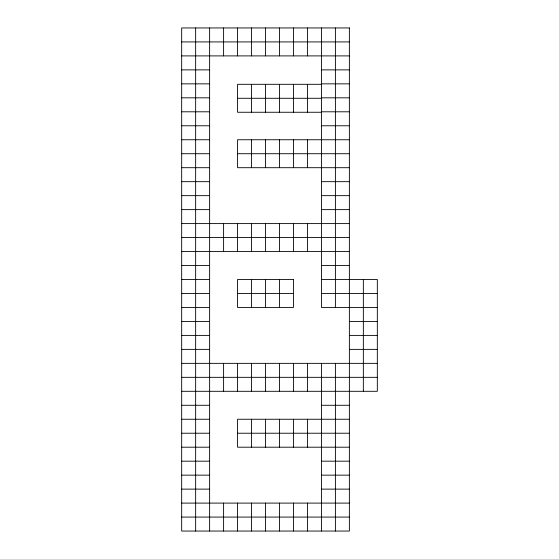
<?xml version="1.0" encoding="UTF-8"?>
<svg xmlns="http://www.w3.org/2000/svg" width="559" height="559" viewBox="0 0 559 559"><rect width="100%" height="100%" fill="white"/><g stroke="black" fill="none" stroke-linecap="round" stroke-linejoin="round"><path stroke-width="0.84" d="M181.675 41.925L349.375 41.925M181.675 55.9L349.375 55.9M181.675 69.875L209.625 69.875M321.425 69.875L349.375 69.875M181.675 83.85L209.625 83.85M321.425 83.85L349.375 83.85M321.425 84.304L237.575 84.304L237.575 112.254L321.425 112.254M181.675 97.825L209.625 97.825M321.425 97.825L349.375 97.825M237.575 98.279L321.425 98.279M181.675 111.8L209.625 111.8M321.425 111.8L349.375 111.8M181.675 125.775L209.625 125.775M321.425 125.775L349.375 125.775M181.675 139.75L209.625 139.75M349.375 139.75L237.575 139.75L237.575 167.7L349.375 167.7M181.675 153.725L209.625 153.725M237.575 153.725L349.375 153.725M181.675 167.7L209.625 167.7M181.675 181.675L209.625 181.675M321.425 181.675L349.375 181.675M181.675 195.65L209.625 195.65M321.425 195.65L349.375 195.65M181.675 209.625L209.625 209.625M321.425 209.625L349.375 209.625M181.675 223.6L349.375 223.6M181.675 237.575L349.375 237.575M181.675 251.55L349.375 251.55M181.675 265.525L209.625 265.525M321.425 265.525L349.375 265.525M181.675 279.5L209.625 279.5M321.425 279.5L377.325 279.5L377.325 391.3L181.675 391.3M181.675 293.475L209.625 293.475M237.575 293.475L293.475 293.475M321.425 293.475L377.325 293.475M181.675 307.45L209.625 307.45M377.325 307.45L321.425 307.45L321.425 27.95M181.675 321.425L209.625 321.425M349.375 321.425L377.325 321.425M181.675 335.4L209.625 335.4M349.375 335.4L377.325 335.4M181.675 349.375L209.625 349.375M349.375 349.375L377.325 349.375M181.675 363.35L377.325 363.35M181.675 377.325L377.325 377.325M181.675 405.275L209.625 405.275M321.425 405.275L349.375 405.275M181.675 419.25L209.625 419.25M349.375 419.25L237.575 419.25L237.575 447.2L349.375 447.2M181.675 433.225L209.625 433.225M237.575 433.225L349.375 433.225M181.675 447.2L209.625 447.2M181.675 461.175L209.625 461.175M321.425 461.175L349.375 461.175M181.675 475.15L209.625 475.15M321.425 475.15L349.375 475.15M181.675 489.125L209.625 489.125M321.425 489.125L349.375 489.125M181.675 503.1L349.375 503.1M181.675 517.075L349.375 517.075M363.35 279.5L363.35 391.3M335.4 27.95L335.4 307.45M335.4 363.35L335.4 531.05M321.425 363.35L321.425 531.05M307.45 27.95L307.45 55.9M307.45 84.304L307.45 112.254M307.45 139.75L307.45 167.7M307.45 223.6L307.45 251.55M307.45 363.35L307.45 391.3M307.45 419.25L307.45 447.2M307.45 503.1L307.45 531.05M293.475 27.95L293.475 55.9M293.475 84.304L293.475 112.254M293.475 139.75L293.475 167.7M293.475 223.6L293.475 251.55M293.475 363.35L293.475 391.3M293.475 419.25L293.475 447.2M293.475 503.1L293.475 531.05M279.5 27.95L279.5 55.9M279.5 84.304L279.5 112.254M279.5 139.75L279.5 167.7M279.5 223.6L279.5 251.55M279.5 279.5L279.5 307.45M279.5 363.35L279.5 391.3M279.5 419.25L279.5 447.2M279.5 503.1L279.5 531.05M265.525 27.95L265.525 55.9M265.525 84.304L265.525 112.254M265.525 139.75L265.525 167.7M265.525 223.6L265.525 251.55M265.525 279.5L265.525 307.45M265.525 363.35L265.525 391.3M265.525 419.25L265.525 447.2M265.525 503.1L265.525 531.05M251.55 27.95L251.55 55.9M251.55 84.304L251.55 112.254M251.55 139.75L251.55 167.7M251.55 223.6L251.55 251.55M251.55 279.5L251.55 307.45M251.55 363.35L251.55 391.3M251.55 419.25L251.55 447.2M251.55 503.1L251.55 531.05M237.575 27.95L237.575 55.9M237.575 223.6L237.575 251.55M237.575 363.35L237.575 391.3M237.575 503.1L237.575 531.05M223.6 27.95L223.6 55.9M223.6 223.6L223.6 251.55M223.6 363.35L223.6 391.3M223.6 503.1L223.6 531.05M209.625 27.95L209.625 531.05M195.65 27.95L195.65 531.05M349.375 27.95L181.675 27.95L181.675 531.05L349.375 531.05L349.375 27.95M293.475 279.5L237.575 279.5L237.575 307.45L293.475 307.45L293.475 279.5"/></g></svg>
